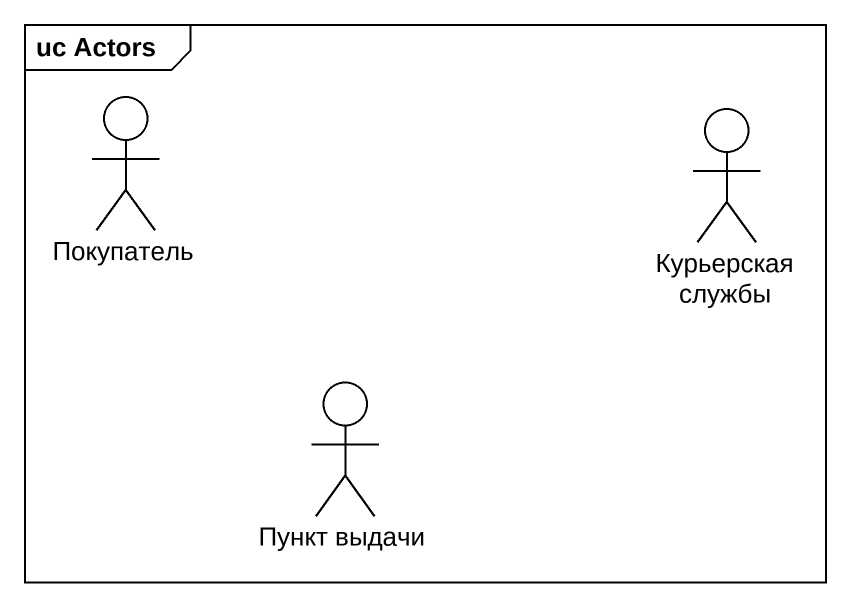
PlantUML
@startuml
mainframe uc Actors
actor Покупатель
actor "Курьерская службы" as Курьерская_службы
actor "Пункт выдачи" as Пункт_выдачи
@enduml
